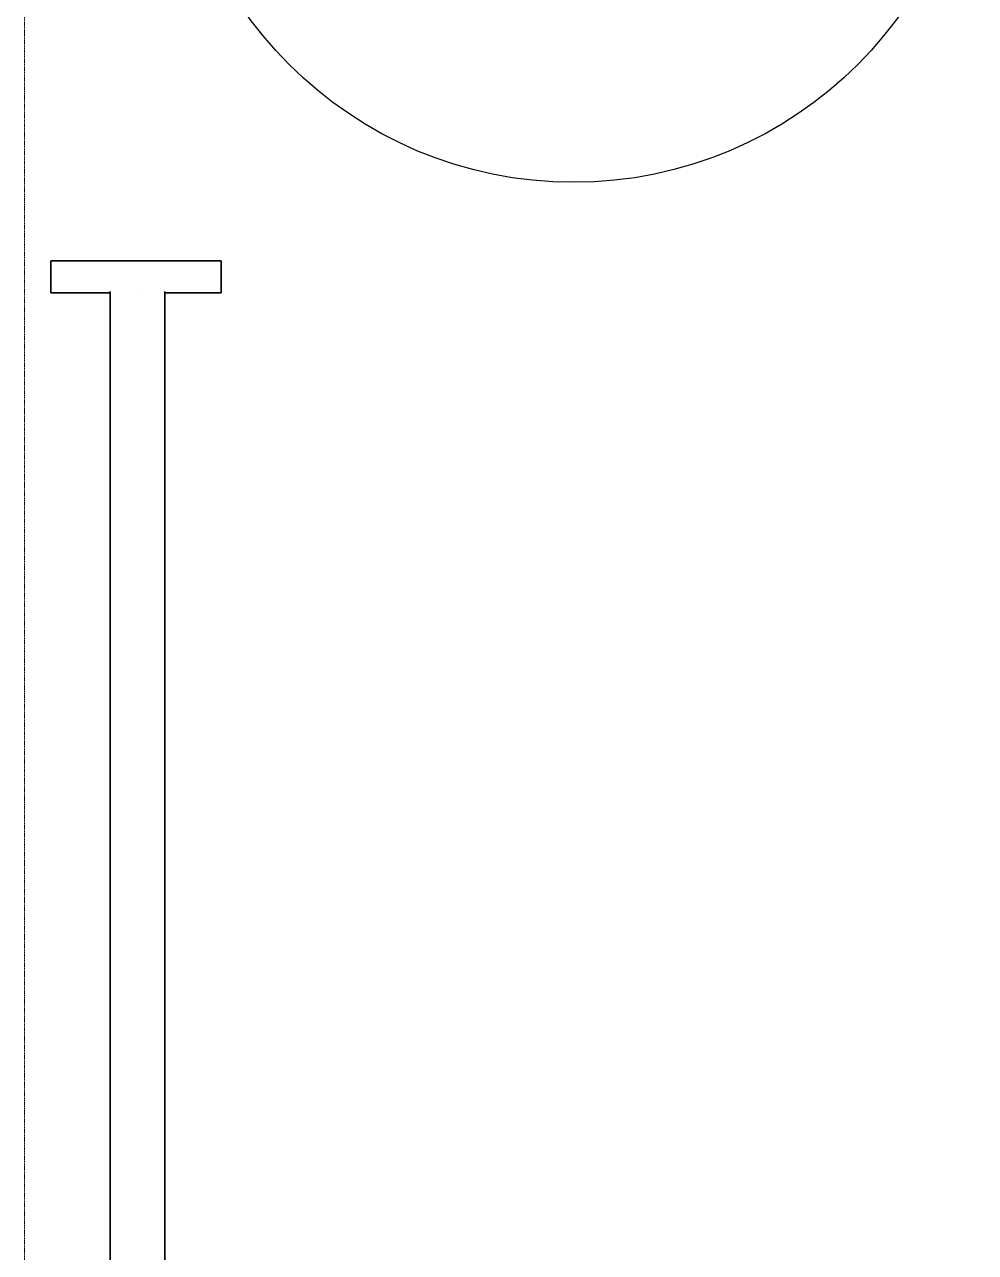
# Model space of a CAD drawing. Header units: millimetres. Extents: x -153298 to 620751, y -313239 to 250031.
# Drawn here: x 77530 to 79304, y -216238 to -213948 of the extents above; entities that cross this region are included whole.
import ezdxf

# ---------------------------------------------------------------- set-up
doc = ezdxf.new("R2010")
doc.units = ezdxf.units.MM
doc.linetypes.add('DPA_Hidden 50', pattern=[3, 2, -1])
for name, color, linetype, lineweight in [('A-ANNO-NOTE', 7, 'Continuous', 35), ('A-DETL', 7, 'Continuous', 70), ('E-LITE-EQPM', 7, 'Continuous', 35)]:
    doc.layers.add(name, color=color, linetype=linetype, lineweight=lineweight)

# ---------------------------------------------------------------- blocks, each defined once
blk = doc.blocks.new('ACM_L14 - LED Street Light Luminaire with Wide Light - PRA4-CB-8-17314108-2150-01 ENTRANCE 1 ELEVATION 4')
at = {"layer": 'E-LITE-EQPM', "color": 7}
for p, q in [((10225.9, 113507.1), (10543.9, 113507.1)), ((10225.9, 113465.7), (10225.9, 113507.1)), ((10225.9, 113507.1), (10225.9, 113447.1)), ((10543.9, 113447.1), (10543.9, 113507.1)), ((10543.9, 113507.1), (10543.9, 113465.7)), ((10225.9, 113447.1), (10225.9, 113465.7)), ((10337, 113450), (10337, 102750)), ((10387.8, 113450), (10387.8, 113450)), ((10387.8, 113450), (10387.8, 113450)), ((10438.6, 102750), (10438.6, 113450)), ((10543.9, 113465.7), (10543.9, 113447.1)), ((10337, 113447.1), (10225.9, 113447.1)), ((10337, 113447.1), (10225.9, 113447.1)), ((10543.9, 113447.1), (10438.6, 113447.1)), ((10543.9, 113447.1), (10438.6, 113447.1))]:
    blk.add_line(p, q, dxfattribs=at)

msp = doc.modelspace()

# ---------------------------------------------------------------- linework, layer by layer
at = {"layer": 'A-ANNO-NOTE', "color": 7, "lineweight": 25}
msp.add_circle((78553.7476, -213491.8717), 750, dxfattribs=at)
at = {"layer": 'A-DETL', "color": 7, "linetype": 'DPA_Hidden 50', "lineweight": 9}
msp.add_line((77529.6466, -221537.8747), (77529.6466, -208631.596), dxfattribs=at)

# ---------------------------------------------------------------- block references
at = {"layer": 'E-LITE-EQPM', "color": 7}
msp.add_blockref('ACM_L14 - LED Street Light Luminaire with Wide Light - PRA4-CB-8-17314108-2150-01 ENTRANCE 1 ELEVATION 4', (67352.626, -327895.1981), dxfattribs=at)

doc.saveas('drawing.dxf')
